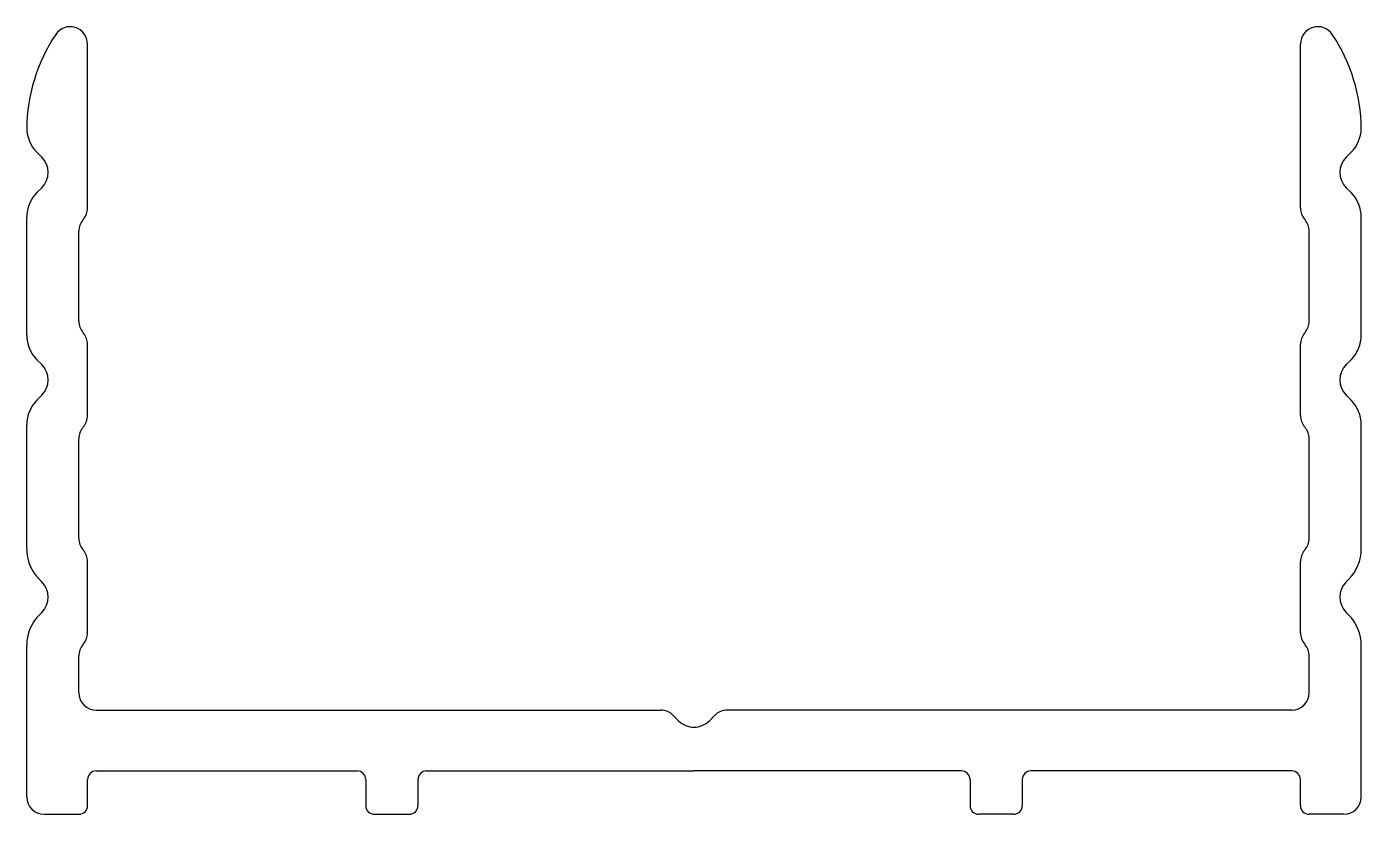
# Model space of a CAD drawing. Extents: x 3075.5 to 3106.2, y 1035.4 to 1053.5.
import ezdxf

# ---------------------------------------------------------------- set-up
doc = ezdxf.new("R2010")
doc.units = 0
doc.layers.get('0').update_dxf_attribs({"linetype": 'CONTINUOUS'})

msp = doc.modelspace()

# ---------------------------------------------------------------- linework, layer by layer
for p, q in [((3076.902, 1049.355), (3076.902, 1053.133)), ((3104.802, 1049.355), (3104.802, 1053.133)), ((3075.736, 1050.643), (3075.849, 1050.531)), ((3105.968, 1050.643), (3105.856, 1050.531)), ((3075.736, 1049.712), (3075.849, 1049.824)), ((3105.968, 1049.712), (3105.856, 1049.824)), ((3075.502, 1046.431), (3075.502, 1049.146)), ((3106.202, 1046.431), (3106.202, 1049.146)), ((3076.702, 1046.752), (3076.702, 1048.826)), ((3105.002, 1046.752), (3105.002, 1048.826)), ((3076.902, 1044.578), (3076.902, 1046.222)), ((3104.802, 1044.578), (3104.802, 1046.222)), ((3075.736, 1045.866), (3075.849, 1045.753)), ((3105.968, 1045.866), (3105.856, 1045.753)), ((3075.736, 1044.934), (3075.849, 1045.046)), ((3105.968, 1044.934), (3105.856, 1045.046)), ((3075.502, 1041.514), (3075.502, 1044.369)), ((3106.202, 1041.514), (3106.202, 1044.369)), ((3076.702, 1041.752), (3076.702, 1044.048)), ((3105.002, 1041.752), (3105.002, 1044.048)), ((3076.902, 1039.578), (3076.902, 1041.222)), ((3104.802, 1039.578), (3104.802, 1041.222)), ((3075.795, 1040.807), (3075.849, 1040.753)), ((3105.909, 1040.807), (3105.856, 1040.753)), ((3075.795, 1039.993), (3075.849, 1040.046)), ((3105.909, 1039.993), (3105.856, 1040.046)), ((3075.502, 1035.8), (3075.502, 1039.286)), ((3106.202, 1035.8), (3106.202, 1039.286)), ((3076.702, 1038.2), (3076.702, 1039.048)), ((3105.002, 1038.2), (3105.002, 1039.048)), ((3077.102, 1037.8), (3090.086, 1037.8)), ((3090.369, 1037.683), (3090.499, 1037.553)), ((3091.335, 1037.683), (3091.206, 1037.553)), ((3104.602, 1037.8), (3091.618, 1037.8)), ((3076.902, 1035.6), (3076.902, 1036.2)), ((3077.102, 1036.4), (3083.102, 1036.4)), ((3083.302, 1036.2), (3083.302, 1035.6)), ((3084.502, 1036.2), (3084.502, 1035.6)), ((3084.702, 1036.4), (3090.852, 1036.4)), ((3097.002, 1036.4), (3090.852, 1036.4)), ((3097.202, 1036.2), (3097.202, 1035.6)), ((3098.402, 1036.2), (3098.402, 1035.6)), ((3104.602, 1036.4), (3098.602, 1036.4)), ((3104.802, 1035.6), (3104.802, 1036.2)), ((3075.902, 1035.4), (3076.702, 1035.4)), ((3083.502, 1035.4), (3084.302, 1035.4)), ((3098.202, 1035.4), (3097.402, 1035.4)), ((3105.802, 1035.4), (3105.002, 1035.4))]:
    msp.add_line(p, q)
for centre, radius, start, end in [((3079.502, 1051.143), 4, 146.4427, 179.3498), ((3076.502, 1053.133), 0.4, 0, 146.4427), ((3105.202, 1053.133), 0.4, 33.5573, 180), ((3102.202, 1051.143), 4, 0.6502, 33.5573), ((3076.302, 1051.209), 0.8, 181.4538, 225), ((3105.402, 1051.209), 0.8, 315, 358.5462), ((3075.495, 1050.177), 0.5, 315, 45), ((3106.209, 1050.177), 0.5, 135, 225), ((3076.302, 1049.146), 0.8, 135, 180), ((3105.402, 1049.146), 0.8, 0, 45), ((3076.502, 1049.355), 0.4, 320.7776, 360), ((3105.202, 1049.355), 0.4, 180, 219.2224), ((3077.102, 1048.826), 0.4, 139.9327, 180), ((3075.495, 1050.177), 1.7, 319.9327, 320.7776), ((3106.209, 1050.177), 1.7, 219.2224, 220.0673), ((3104.602, 1048.826), 0.4, 0, 40.0673), ((3077.102, 1046.752), 0.4, 180, 220.0673), ((3104.602, 1046.752), 0.4, 319.9327, 360), ((3076.302, 1046.431), 0.8, 180, 225), ((3075.495, 1045.4), 1.7, 39.2224, 40.0673), ((3076.502, 1046.222), 0.4, 0, 39.2224), ((3105.202, 1046.222), 0.4, 140.7776, 180), ((3106.209, 1045.4), 1.7, 139.9327, 140.7776), ((3105.402, 1046.431), 0.8, 315, 0), ((3075.495, 1045.4), 0.5, 315, 45), ((3106.209, 1045.4), 0.5, 135, 225), ((3076.302, 1044.369), 0.8, 135, 180), ((3105.402, 1044.369), 0.8, 0, 45), ((3076.502, 1044.578), 0.4, 320.7776, 0), ((3105.202, 1044.578), 0.4, 180, 219.2224), ((3077.102, 1044.048), 0.4, 139.9327, 180), ((3075.495, 1045.4), 1.7, 319.9327, 320.7776), ((3106.209, 1045.4), 1.7, 219.2224, 220.0673), ((3104.602, 1044.048), 0.4, 0, 40.0673), ((3077.102, 1041.752), 0.4, 180, 220.0673), ((3104.602, 1041.752), 0.4, 319.9327, 360), ((3076.502, 1041.514), 1, 180, 225), ((3075.495, 1040.4), 1.7, 39.2224, 40.0673), ((3076.502, 1041.222), 0.4, 0, 39.2224), ((3105.202, 1041.222), 0.4, 140.7776, 180), ((3106.209, 1040.4), 1.7, 139.9327, 140.7776), ((3105.202, 1041.514), 1, 315, 0), ((3075.495, 1040.4), 0.5, 315, 45), ((3106.209, 1040.4), 0.5, 135, 225), ((3076.502, 1039.286), 1, 135, 180), ((3105.202, 1039.286), 1, 0, 45), ((3076.502, 1039.578), 0.4, 320.7776, 0), ((3105.202, 1039.578), 0.4, 180, 219.2224), ((3077.102, 1039.048), 0.4, 139.9327, 180), ((3075.495, 1040.4), 1.7, 319.9327, 320.7776), ((3106.209, 1040.4), 1.7, 219.2224, 220.0673), ((3104.602, 1039.048), 0.4, 0, 40.0673), ((3077.102, 1038.2), 0.4, 180, 270), ((3104.602, 1038.2), 0.4, 270, 0), ((3090.086, 1037.4), 0.4, 45, 90), ((3091.618, 1037.4), 0.4, 90, 135), ((3090.852, 1037.907), 0.5, 225, 270), ((3090.852, 1037.907), 0.5, 270, 315), ((3077.102, 1036.2), 0.2, 90, 180), ((3083.102, 1036.2), 0.2, 0, 90), ((3084.702, 1036.2), 0.2, 90, 180), ((3097.002, 1036.2), 0.2, 0, 90), ((3098.602, 1036.2), 0.2, 90, 180), ((3104.602, 1036.2), 0.2, 0, 90), ((3075.902, 1035.8), 0.4, 180, 270), ((3076.702, 1035.6), 0.2, 270, 0), ((3083.502, 1035.6), 0.2, 180, 270), ((3084.302, 1035.6), 0.2, 270, 0), ((3097.402, 1035.6), 0.2, 180, 270), ((3098.202, 1035.6), 0.2, 270, 0), ((3105.002, 1035.6), 0.2, 180, 270), ((3105.802, 1035.8), 0.4, 270, 0)]:
    msp.add_arc(centre, radius, start, end)

doc.saveas('drawing.dxf')
